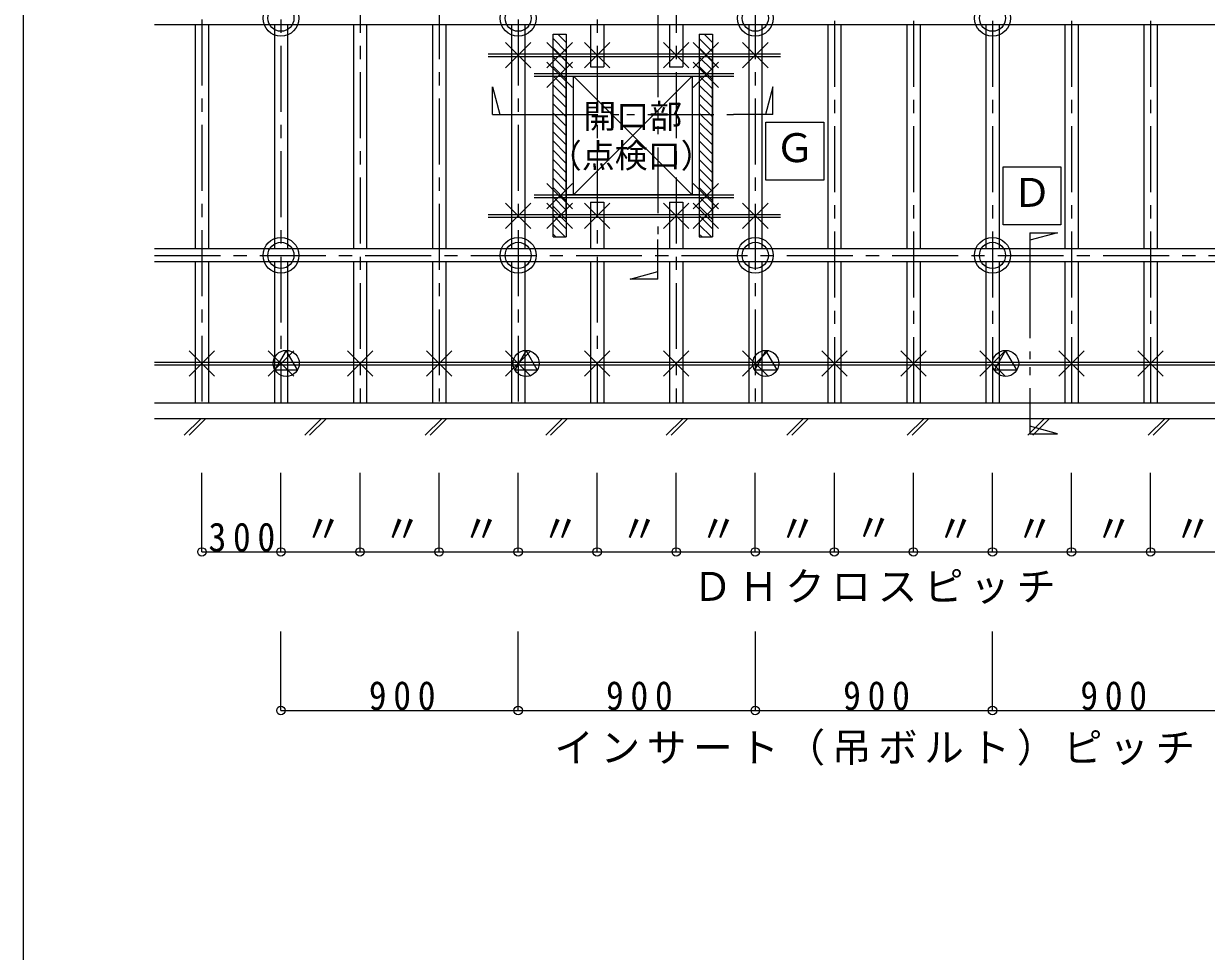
# Model space of a CAD drawing. Units: millimetres on the paper, enlarged 10 times, with parts at other scales. Extents: x -2077 to 2023, y -1433 to 1417.
# Drawn here: x -2077 to -1180, y -298 to 406 of the extents above; entities that cross this region are included whole.
import ezdxf
from ezdxf.enums import TextEntityAlignment as Align

# ---------------------------------------------------------------- set-up
doc = ezdxf.new("R2010")
doc.units = ezdxf.units.MM
doc.header["$LTSCALE"] = 10
doc.linetypes.add('CHAIN1', pattern=[8, 5, -1, 1, -1])
doc.linetypes.add('DOUBLE_CHAIN1', pattern=[8.8, 5, -1, 0.6, -0.6, 0.6, -1])
for name, color, linetype, lineweight in [('0-0_基本', 7, 'Continuous', 9), ('0-1_軸組', 7, 'Continuous', 9), ('0-2_インサート', 7, 'Continuous', 9), ('0-3_文字', 7, 'Continuous', 9), ('0-5_仕上', 7, 'Continuous', 9), ('F-0_図枠', 7, 'Continuous', 9)]:
    doc.layers.add(name, color=color, linetype=linetype, lineweight=lineweight)
doc.styles.add('ＭＳ ゴシック', font='')
doc.styles.get('ＭＳ ゴシック').set_extended_font_data('MS Gothic')

msp = doc.modelspace()

# ---------------------------------------------------------------- linework, layer by layer
at = {"layer": '0-0_基本', "color": 4, "linetype": 'CHAIN1'}
for p, q in [((-1462.14, 1048.28), (-1462.14, 118.28)), ((-1402.14, 1048.28), (-1402.14, 118.28)), ((-1342.14, 1048.28), (-1342.14, 118.28)), ((-1282.14, 1048.28), (-1282.14, 118.28)), ((-1222.14, 1048.28), (-1222.14, 118.28)), ((-1522.14, 989.28), (-1522.14, 118.28)), ((-1582.14, 929.28), (-1582.14, 118.28)), ((-1642.14, 869.28), (-1642.14, 118.28)), ((-1702.14, 809.28), (-1702.14, 118.28)), ((-1762.14, 749.28), (-1762.14, 118.28)), ((-1822.14, 689.28), (-1822.14, 118.28)), ((-1882.14, 629.28), (-1882.14, 118.28)), ((-1942.14, 569.28), (-1942.14, 118.28)), ((-1978.14, 230.28), (-878.14, 230.28))]:
    msp.add_line(p, q, dxfattribs=at)
at = {"layer": '0-0_基本'}
for p, q in [((-1711.77, 372.65), (-1692.5, 391.92)), ((-1711.77, 391.92), (-1692.5, 372.65)), ((-1680.27, 372.65), (-1661, 391.92)), ((-1680.27, 391.92), (-1661, 372.65)), ((-1651.77, 372.65), (-1632.5, 391.92)), ((-1651.77, 391.92), (-1632.5, 372.65)), ((-1591.77, 372.65), (-1572.5, 391.92)), ((-1591.77, 391.92), (-1572.5, 372.65)), ((-1569.27, 372.65), (-1550, 391.92)), ((-1569.27, 391.92), (-1550, 372.65)), ((-1531.77, 372.65), (-1512.5, 391.92)), ((-1531.77, 391.92), (-1512.5, 372.65)), ((-1724.93, 383.28), (-1503.13, 383.28)), ((-1724.93, 381.28), (-1503.13, 381.28)), ((-1689.85, 368.28), (-1538.38, 368.28)), ((-1671.02, 367.67), (-1680.27, 376.92)), ((-1661, 376.92), (-1669.9, 368.02)), ((-1569.27, 357.65), (-1550, 376.92)), ((-1569.27, 376.92), (-1550, 357.65)), ((-1689.85, 366.28), (-1538.38, 366.28)), ((-1670.38, 367.54), (-1680.27, 357.65)), ((-1661, 357.65), (-1670.64, 367.29)), ((-1661, 265.65), (-1680.27, 284.92)), ((-1661, 284.92), (-1680.27, 265.65)), ((-1569.27, 265.65), (-1550, 284.92)), ((-1569.27, 284.92), (-1550, 265.65)), ((-1711.77, 250.65), (-1692.5, 269.92)), ((-1711.77, 269.92), (-1692.5, 250.65)), ((-1689.85, 276.28), (-1538.38, 276.28)), ((-1689.85, 274.28), (-1538.38, 274.28)), ((-1680.27, 250.65), (-1661, 269.92)), ((-1680.27, 269.92), (-1661, 250.65)), ((-1651.77, 250.65), (-1632.5, 269.92)), ((-1651.77, 269.92), (-1632.5, 250.65)), ((-1591.77, 250.65), (-1572.5, 269.92)), ((-1591.77, 269.92), (-1572.5, 250.65)), ((-1569.27, 250.65), (-1550, 269.92)), ((-1569.27, 269.92), (-1550, 250.65)), ((-1531.77, 250.65), (-1512.5, 269.92)), ((-1531.77, 269.92), (-1512.5, 250.65)), ((-1724.93, 261.28), (-1503.13, 261.28)), ((-1724.93, 259.28), (-1503.13, 259.28)), ((-1951.77, 138.65), (-1932.5, 157.92)), ((-1951.77, 157.92), (-1932.5, 138.65)), ((-1891.77, 138.65), (-1872.5, 157.92)), ((-1891.77, 157.92), (-1872.5, 138.65)), ((-1831.77, 138.65), (-1812.5, 157.92)), ((-1831.77, 157.92), (-1812.5, 138.65)), ((-1771.77, 138.65), (-1752.5, 157.92)), ((-1771.77, 157.92), (-1752.5, 138.65)), ((-1711.77, 138.65), (-1692.5, 157.92)), ((-1711.77, 157.92), (-1692.5, 138.65)), ((-1651.77, 138.65), (-1632.5, 157.92)), ((-1651.77, 157.92), (-1632.5, 138.65)), ((-1591.77, 138.65), (-1572.5, 157.92)), ((-1591.77, 157.92), (-1572.5, 138.65)), ((-1531.77, 138.65), (-1512.5, 157.92)), ((-1531.77, 157.92), (-1512.5, 138.65)), ((-1471.77, 138.65), (-1452.5, 157.92)), ((-1471.77, 157.92), (-1452.5, 138.65)), ((-1411.77, 138.65), (-1392.5, 157.92)), ((-1411.77, 157.92), (-1392.5, 138.65)), ((-1351.77, 138.65), (-1332.5, 157.92)), ((-1351.77, 157.92), (-1332.5, 138.65)), ((-1291.77, 138.65), (-1272.5, 157.92)), ((-1291.77, 157.92), (-1272.5, 138.65)), ((-1231.77, 138.65), (-1212.5, 157.92)), ((-1231.77, 157.92), (-1212.5, 138.65)), ((-1978.14, 149.28), (-878.14, 149.28)), ((-1978.14, 147.28), (-878.14, 147.28)), ((-1978.14, 118.28), (-878.14, 118.28)), ((-866.14, 106.28), (-1978.14, 106.28)), ((-1955.55, 93.77), (-1943.04, 106.28)), ((-1951.82, 93.77), (-1939.31, 106.28)), ((-1864.09, 93.77), (-1851.58, 106.28)), ((-1860.37, 93.77), (-1847.86, 106.28)), ((-1772.64, 93.77), (-1760.13, 106.28)), ((-1768.91, 93.77), (-1756.4, 106.28)), ((-1681.18, 93.77), (-1668.67, 106.28)), ((-1677.45, 93.77), (-1664.94, 106.28)), ((-1589.72, 93.77), (-1577.21, 106.28)), ((-1586, 93.77), (-1573.49, 106.28)), ((-1498.27, 93.77), (-1485.76, 106.28)), ((-1494.54, 93.77), (-1482.03, 106.28)), ((-1406.81, 93.77), (-1394.3, 106.28)), ((-1403.08, 93.77), (-1390.57, 106.28)), ((-1315.35, 93.77), (-1302.84, 106.28)), ((-1311.63, 93.77), (-1299.12, 106.28)), ((-1223.9, 93.77), (-1211.39, 106.28)), ((-1220.17, 93.77), (-1207.66, 106.28))]:
    msp.add_line(p, q, dxfattribs=at)
at = {"layer": '0-1_軸組'}
for p, q in [((-878.14, 405.28), (-1978.14, 405.28)), ((-1947.14, 405.28), (-1947.14, 235.28)), ((-1937.14, 405.28), (-1937.14, 235.28)), ((-1887.14, 405.28), (-1887.14, 235.28)), ((-1877.14, 405.28), (-1877.14, 235.28)), ((-1827.14, 405.28), (-1827.14, 235.28)), ((-1817.14, 405.28), (-1817.14, 235.28)), ((-1767.14, 405.28), (-1767.14, 235.28)), ((-1757.14, 405.28), (-1757.14, 235.28)), ((-1707.14, 405.28), (-1707.14, 235.28)), ((-1697.14, 405.28), (-1697.14, 235.28)), ((-1647.14, 405.28), (-1647.14, 373.49)), ((-1637.14, 405.28), (-1637.14, 373.49)), ((-1587.14, 405.28), (-1587.14, 373.49)), ((-1577.14, 405.28), (-1577.14, 373.49)), ((-1527.14, 405.28), (-1527.14, 235.28)), ((-1517.14, 405.28), (-1517.14, 235.28)), ((-1467.14, 405.28), (-1467.14, 235.28)), ((-1457.14, 405.28), (-1457.14, 235.28)), ((-1407.14, 405.28), (-1407.14, 235.28)), ((-1397.14, 405.28), (-1397.14, 235.28)), ((-1347.14, 405.28), (-1347.14, 235.28)), ((-1337.14, 405.28), (-1337.14, 235.28)), ((-1287.14, 405.28), (-1287.14, 235.28)), ((-1277.14, 405.28), (-1277.14, 235.28)), ((-1227.14, 405.28), (-1227.14, 235.28)), ((-1217.14, 405.28), (-1217.14, 235.28)), ((-1675.64, 244.28), (-1675.64, 398.28)), ((-1675.64, 398.28), (-1665.64, 398.28)), ((-1671.96, 398.28), (-1665.64, 391.96)), ((-1665.64, 398.28), (-1665.64, 244.28)), ((-1564.64, 398.28), (-1564.64, 244.28)), ((-1564.64, 398.28), (-1554.64, 398.28)), ((-1560.96, 398.28), (-1554.64, 391.96)), ((-1554.64, 398.28), (-1554.64, 244.28)), ((-1675.64, 394.89), (-1665.64, 384.89)), ((-1675.64, 387.82), (-1665.64, 377.82)), ((-1564.64, 394.89), (-1554.64, 384.89)), ((-1564.64, 387.82), (-1554.64, 377.82)), ((-1675.64, 380.75), (-1665.64, 370.75)), ((-1665.64, 261.28), (-1665.64, 381.28)), ((-1564.64, 380.75), (-1554.64, 370.75)), ((-1554.64, 261.28), (-1554.64, 381.28)), ((-1675.64, 373.67), (-1665.64, 363.67)), ((-1647.14, 373.49), (-1637.14, 373.49)), ((-1587.14, 373.49), (-1577.14, 373.49)), ((-1564.64, 373.67), (-1554.64, 363.67)), ((-1675.64, 366.6), (-1665.64, 356.6)), ((-1675.64, 359.53), (-1665.64, 349.53)), ((-1564.64, 366.6), (-1554.64, 356.6)), ((-1564.64, 359.53), (-1554.64, 349.53)), ((-1675.64, 352.46), (-1665.64, 342.46)), ((-1564.64, 352.46), (-1554.64, 342.46)), ((-1675.64, 345.39), (-1665.64, 335.39)), ((-1564.64, 345.39), (-1554.64, 335.39)), ((-1675.64, 338.32), (-1665.64, 328.32)), ((-1564.64, 338.32), (-1554.64, 328.32)), ((-1675.64, 331.25), (-1665.64, 321.25)), ((-1675.64, 324.18), (-1665.64, 314.18)), ((-1564.64, 331.25), (-1554.64, 321.25)), ((-1564.64, 324.18), (-1554.64, 314.18)), ((-1675.64, 317.11), (-1665.64, 307.11)), ((-1564.64, 317.11), (-1554.64, 307.11)), ((-1675.64, 310.03), (-1665.64, 300.03)), ((-1564.64, 310.03), (-1554.64, 300.03)), ((-1675.64, 302.96), (-1665.64, 292.96)), ((-1564.64, 302.96), (-1554.64, 292.96)), ((-1675.64, 295.89), (-1665.64, 285.89)), ((-1675.64, 288.82), (-1665.64, 278.82)), ((-1564.64, 295.89), (-1554.64, 285.89)), ((-1564.64, 288.82), (-1554.64, 278.82)), ((-1675.64, 281.75), (-1665.64, 271.75)), ((-1564.64, 281.75), (-1554.64, 271.75)), ((-1675.64, 274.68), (-1665.64, 264.68)), ((-1647.14, 270.76), (-1647.14, 235.28)), ((-1647.14, 270.76), (-1637.14, 270.76)), ((-1637.14, 270.76), (-1637.14, 235.28)), ((-1587.14, 270.76), (-1587.14, 235.28)), ((-1587.14, 270.76), (-1577.14, 270.76)), ((-1577.14, 270.76), (-1577.14, 235.28)), ((-1564.64, 274.68), (-1554.64, 264.68)), ((-1675.64, 267.61), (-1665.64, 257.61)), ((-1675.64, 260.54), (-1665.64, 250.54)), ((-1564.64, 267.61), (-1554.64, 257.61)), ((-1564.64, 260.54), (-1554.64, 250.54)), ((-1675.64, 253.47), (-1666.45, 244.28)), ((-1564.64, 253.47), (-1555.45, 244.28)), ((-1675.64, 246.4), (-1673.52, 244.28)), ((-1675.64, 244.28), (-1665.64, 244.28)), ((-1564.64, 246.4), (-1562.52, 244.28)), ((-1564.64, 244.28), (-1554.64, 244.28)), ((-878.14, 235.28), (-1978.14, 235.28)), ((-878.14, 235.28), (-1978.14, 235.28)), ((-878.14, 225.28), (-1978.14, 225.28)), ((-878.14, 225.28), (-1978.14, 225.28)), ((-1947.14, 225.28), (-1947.14, 118.28)), ((-1937.14, 225.28), (-1937.14, 118.28)), ((-1887.14, 225.28), (-1887.14, 118.28)), ((-1877.14, 225.28), (-1877.14, 118.28)), ((-1827.14, 225.28), (-1827.14, 118.28)), ((-1817.14, 225.28), (-1817.14, 118.28)), ((-1767.14, 225.28), (-1767.14, 118.28)), ((-1757.14, 225.28), (-1757.14, 118.28)), ((-1707.14, 225.28), (-1707.14, 118.28)), ((-1697.14, 225.28), (-1697.14, 118.28)), ((-1647.14, 225.28), (-1647.14, 118.28)), ((-1637.14, 225.28), (-1637.14, 118.28)), ((-1587.14, 225.28), (-1587.14, 118.28)), ((-1577.14, 225.28), (-1577.14, 118.28)), ((-1527.14, 225.28), (-1527.14, 118.28)), ((-1517.14, 225.28), (-1517.14, 118.28)), ((-1467.14, 225.28), (-1467.14, 118.28)), ((-1457.14, 225.28), (-1457.14, 118.28)), ((-1407.14, 225.28), (-1407.14, 118.28)), ((-1397.14, 225.28), (-1397.14, 118.28)), ((-1347.14, 225.28), (-1347.14, 118.28)), ((-1337.14, 225.28), (-1337.14, 118.28)), ((-1287.14, 225.28), (-1287.14, 118.28)), ((-1277.14, 225.28), (-1277.14, 118.28)), ((-1227.14, 225.28), (-1227.14, 118.28)), ((-1217.14, 225.28), (-1217.14, 118.28))]:
    msp.add_line(p, q, dxfattribs=at)
at = {"layer": '0-2_インサート'}
for p, q in [((-1878.14, 158.17), (-1886.7, 143.34)), ((-1869.57, 143.34), (-1878.14, 158.17)), ((-1696.14, 158.17), (-1704.7, 143.34)), ((-1687.57, 143.34), (-1696.14, 158.17)), ((-1514.14, 158.17), (-1522.7, 143.34)), ((-1505.57, 143.34), (-1514.14, 158.17)), ((-1332.14, 158.17), (-1340.7, 143.34)), ((-1323.57, 143.34), (-1332.14, 158.17)), ((-1886.7, 143.34), (-1869.57, 143.34)), ((-1704.7, 143.34), (-1687.57, 143.34)), ((-1522.7, 143.34), (-1505.57, 143.34)), ((-1340.7, 143.34), (-1323.57, 143.34))]:
    msp.add_line(p, q, dxfattribs=at)
for centre, radius in [((-1882.14, 410.28), 13.62), ((-1702.14, 410.28), 13.62), ((-1522.14, 410.28), 13.62), ((-1342.14, 410.28), 13.62), ((-1882.14, 410.28), 9.89), ((-1702.14, 410.28), 9.89), ((-1522.14, 410.28), 9.89), ((-1342.14, 410.28), 9.89), ((-1882.14, 230.28), 13.62), ((-1702.14, 230.28), 13.62), ((-1522.14, 230.28), 13.62), ((-1342.14, 230.28), 13.62), ((-1882.14, 230.28), 9.89), ((-1702.14, 230.28), 9.89), ((-1522.14, 230.28), 9.89), ((-1342.14, 230.28), 9.89), ((-1878.14, 148.28), 9.89), ((-1696.14, 148.28), 9.89), ((-1514.14, 148.28), 9.89), ((-1332.14, 148.28), 9.89)]:
    msp.add_circle(centre, radius, dxfattribs=at)
at = {"layer": '0-3_文字'}
for p, q in [((-1596.14, 430.27), (-1596.14, 400.27)), ((-1721.72, 358.14), (-1716.11, 337.21)), ((-1721.72, 337.21), (-1721.72, 358.14)), ((-1508.76, 358.14), (-1514.36, 337.21)), ((-1508.76, 337.21), (-1508.76, 358.14)), ((-1721.72, 337.21), (-1691.72, 337.21)), ((-1508.76, 337.21), (-1538.76, 337.21)), ((-1514.14, 331.45), (-1470.14, 331.45)), ((-1514.14, 287.45), (-1514.14, 331.45)), ((-1470.14, 331.45), (-1470.14, 287.45)), ((-1334.14, 253.46), (-1334.14, 297.46)), ((-1334.14, 297.46), (-1290.14, 297.46)), ((-1290.14, 297.46), (-1290.14, 253.46)), ((-1470.14, 287.45), (-1514.14, 287.45)), ((-1290.14, 253.46), (-1334.14, 253.46)), ((-1313.75, 247.4), (-1313.75, 217.4)), ((-1292.83, 247.4), (-1313.75, 241.8)), ((-1313.75, 247.4), (-1292.83, 247.4)), ((-1596.14, 212.3), (-1596.14, 242.3)), ((-1617.06, 212.3), (-1596.14, 217.9)), ((-1596.14, 212.3), (-1617.06, 212.3)), ((-1313.75, 124.88), (-1313.75, 94.88)), ((-1292.83, 94.88), (-1313.75, 100.49)), ((-1313.75, 94.88), (-1292.83, 94.88)), ((-1942.14, 5.11), (-1942.14, 65.11)), ((-1882.14, 5.11), (-1882.14, 65.11)), ((-1822.14, 5.11), (-1822.14, 65.11)), ((-1762.14, 5.11), (-1762.14, 65.11)), ((-1702.14, 5.11), (-1702.14, 65.11)), ((-1642.14, 5.11), (-1642.14, 65.11)), ((-1582.14, 5.11), (-1582.14, 65.11)), ((-1522.14, 5.11), (-1522.14, 65.11)), ((-1462.14, 5.11), (-1462.14, 65.11)), ((-1402.14, 5.11), (-1402.14, 65.11)), ((-1342.14, 5.11), (-1342.14, 65.11)), ((-1282.14, 5.11), (-1282.14, 65.11)), ((-1222.14, 5.11), (-1222.14, 65.11)), ((-1942.14, 5.11), (-922.14, 5.11)), ((-1882.14, -115.23), (-1882.14, -55.23)), ((-1702.14, -115.23), (-1702.14, -55.23)), ((-1522.14, -55.23), (-1522.14, -115.23)), ((-1342.14, -115.23), (-1342.14, -55.23)), ((-1882.14, -115.23), (-982.14, -115.23))]:
    msp.add_line(p, q, dxfattribs=at)
at = {"layer": '0-3_文字', "color": 4, "linetype": 'DOUBLE_CHAIN1'}
for p, q in [((-1596.14, 400.27), (-1596.14, 242.3)), ((-1691.72, 337.21), (-1538.76, 337.21)), ((-1313.75, 217.4), (-1313.75, 118.28))]:
    msp.add_line(p, q, dxfattribs=at)
at = {"layer": '0-3_文字'}
for centre in [(-1942.14, 5.11), (-1882.14, 5.11), (-1822.14, 5.11), (-1762.14, 5.11), (-1702.14, 5.11), (-1642.14, 5.11), (-1582.14, 5.11), (-1522.14, 5.11), (-1462.14, 5.11), (-1402.14, 5.11), (-1342.14, 5.11), (-1282.14, 5.11), (-1222.14, 5.11), (-1882.14, -115.23), (-1702.14, -115.23), (-1522.14, -115.23), (-1342.14, -115.23)]:
    msp.add_circle(centre, 3.19, dxfattribs=at)
at = {"layer": '0-5_仕上'}
for p, q in [((-1665.64, 366.28), (-1564.64, 366.28)), ((-1660.14, 276.28), (-1570.14, 366.28)), ((-1570.14, 366.28), (-1570.14, 276.28)), ((-1564.64, 276.28), (-1665.64, 276.28)), ((-1570.14, 276.28), (-1660.14, 276.28))]:
    msp.add_line(p, q, dxfattribs=at)
msp.add_lwpolyline([(-1660.14, 276.28), (-1660.14, 366.28), (-1570.14, 276.28)], dxfattribs=at)
at = {"layer": 'F-0_図枠'}
msp.add_line((-2077.43, -1432.82), (-2077.43, 1417.18), dxfattribs=at)

# ---------------------------------------------------------------- texts
at = {"layer": '0-3_文字', "style": 'ＭＳ ゴシック'}
for s, height, p in [('開口部', 18.33, (-1652.64, 321.28)), ('Ｇ', 21.99, (-1507.14, 294.45)), ('（点検口）', 18.33, (-1678.82, 291.28)), ('Ｄ', 21.99, (-1327.14, 260.46)), ('〃', 21.99, (-1865.09, 5.22)), ('〃', 21.99, (-1805.09, 5.22)), ('〃', 21.99, (-1745.09, 5.22)), ('〃', 21.99, (-1685.09, 5.22)), ('〃', 21.99, (-1625.09, 5.22)), ('〃', 21.99, (-1565.09, 5.22)), ('〃', 21.99, (-1505.09, 5.22)), ('〃', 21.99, (-1447.36, 5.94)), ('〃', 21.99, (-1385.09, 5.22)), ('〃', 21.99, (-1325.09, 5.22)), ('〃', 21.99, (-1265.09, 5.22)), ('〃', 21.99, (-1205.09, 5.22))]:
    msp.add_text(s, height=height, dxfattribs=at).set_placement(p, align=Align.BOTTOM_LEFT)
at = {"layer": '0-3_文字', "char_height": 21.99, "attachment_point": 7, "style": 'ＭＳ ゴシック'}
for s, insert in [('\\T1.38;\\W0.9;300', (-1937.14, 5.11)), ('\\T1.17;ＤＨクロスピッチ', (-1569.64, -34.28)), ('\\T1.38;\\W0.9;900', (-1815.46, -115.23)), ('\\T1.38;\\W0.9;900', (-1635.46, -115.23)), ('\\T1.38;\\W0.9;900', (-1455.46, -115.23)), ('\\T1.38;\\W0.9;900', (-1275.46, -115.23)), ('\\T1.17;インサート（吊ボルト）ピッチ', (-1674.64, -157.23))]:
    msp.add_mtext(s, dxfattribs=dict(at, insert=insert))

doc.saveas('drawing.dxf')
